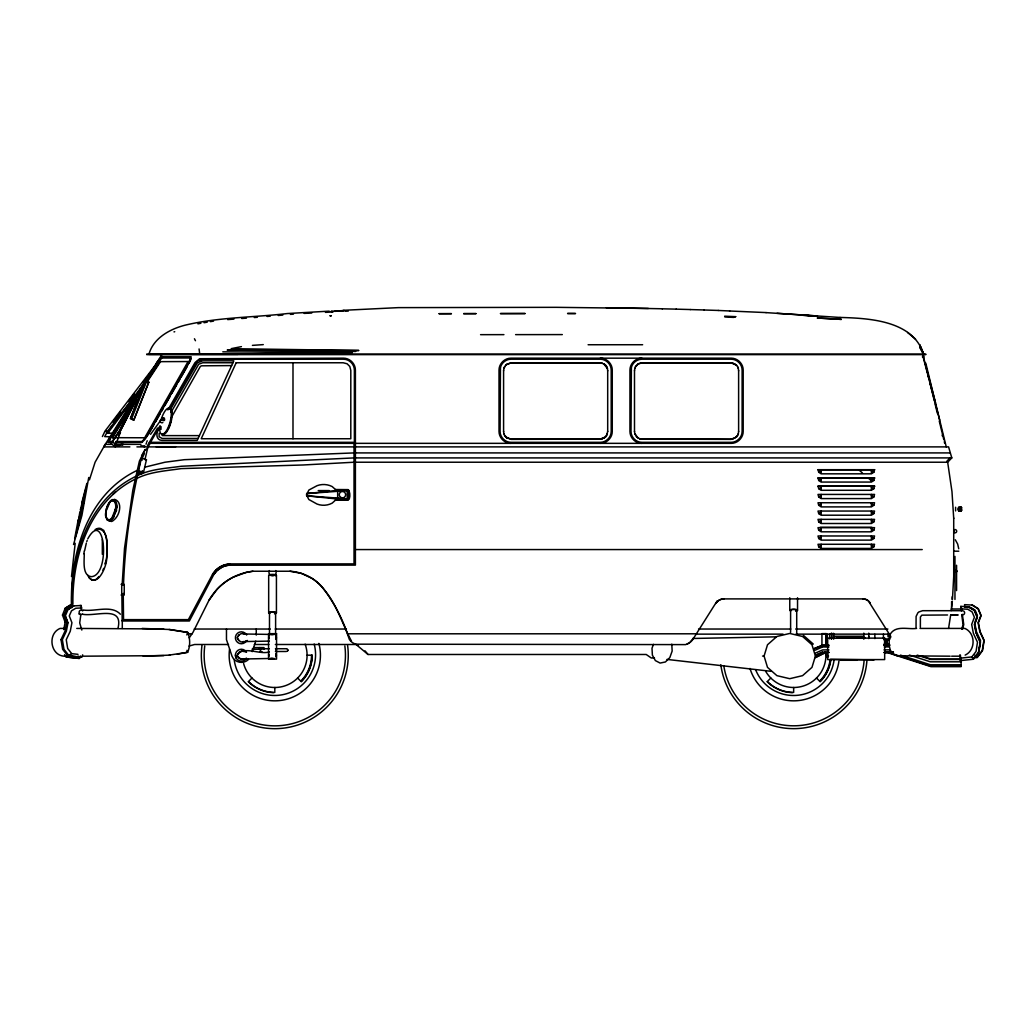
<?xml version="1.0" encoding="UTF-8"?>
<svg xmlns="http://www.w3.org/2000/svg" width="1036" height="1036" viewBox="0 0 1036 1036"><rect width="100%" height="100%" fill="white"/><g stroke="black" fill="none" stroke-linecap="round" stroke-linejoin="round"><path stroke-width="1.5" d="M354.027 443.343L354.027 563.895L230.173 563.895L224.929 564.814A22.08 22.028 78.8 0 0 212.522 574.384L188.371 619.632L123.543 619.632L123.245 593.395M868.738 636.104L868.738 638.474L868.738 633.138M953.716 518.427L951.98 491.66L947.668 462.224L951.812 457.912L948.575 446.892L148.096 446.892L146.607 449.585M954.959 570.007L954.959 571.289L957.277 571.289M121.872 594.055L122.183 620.991L189.381 620.991L213.908 574.384L216.99 570.629L222.339 566.99A20.176 20.124 78.6 0 1 228.555 565.229L355.4 565.112L355.4 370.098C355.439 363.714 349.857 358.132 343.473 358.171L199.637 358.715L194.988 362.639L167.897 409.945M951.592 607.303L951.618 601.527M112.782 441.53L109.324 441.323L110.839 437.244L144.328 384.032M874.552 469.722L873.84 472.235L871.393 473.828L821.159 473.828L818.725 472.235L818 469.722L874.552 469.722L818 469.722M874.552 486.169L873.84 488.694L871.393 490.287L821.159 490.287L818.725 488.694L818 486.169L874.552 486.169L818 486.169M874.552 477.946L873.84 480.471L871.393 482.064L821.159 482.064L818.725 480.471L818 477.946L874.552 477.946L818 477.946M71.562 605.348C69.749 554.221 87.503 493.822 137.192 470.396M71.782 607.769C70.034 557.705 87.62 499.715 135.794 476.379M72.908 604.351C72.054 556.578 89.666 501.644 135.198 479.163M122.106 585.262L124.514 548.316L132.828 490.157L139.407 461.098L145.325 449.326L141.569 455.71M123.478 585.262C124.98 543.835 130.821 502.512 140.507 462.224M817.417 315.954L777.039 313.299M335.547 499.844L348.472 499.481L348.549 490.041L335.806 489.821L332.167 486.557A18.687 18.506 0 0 0 317.081 485.677L308.909 490.028L306.669 494.444A9.479 9.466 -81.3 0 0 306.669 495.26L308.832 499.507L317.068 504.066A18.285 18.285 0 0 0 332.167 503.146L335.547 500.077L335.806 498.225M952.447 599.443L953.716 576.56L953.716 518.052M306.656 493.589L306.63 494.198A10.528 8.34 90 0 0 306.63 494.936A14.97 11.888 -90 0 0 306.656 495.817L336.104 498.873L348.355 498.873L348.355 490.533L336.104 490.533L306.669 493.589L348.355 490.533M84.253 553.975C84.343 560.644 82.064 575.744 91.336 576.676C110.697 575.433 105.128 507.044 87.749 538.914M186.856 634.951L187.697 632.348A26.094 26.004 -90 0 1 187.697 652.279L169.205 655.115M81.948 502.188L86.869 483.359M71.497 576.56L75.175 543.265M308.87 493.537L308.948 492.877M83.903 553.794L84.24 551.022M105.84 511.473L105.711 512.988A9.7 3.755 -78.4 0 0 105.737 516.731M950.621 615.242L948.562 628.425M951.19 610.605L952.33 601.333M503.587 370.823L503.872 368.298M607.692 431.313L606.643 435.664L603.936 438.37M634.498 370.823L634.796 368.298M738.318 433.838L738.616 431.313M80.821 614.84L79.707 622.921L81.831 630.056M81.533 609.712L81.248 605.529L79.914 605.529M961.848 509.077L961.201 511.02L958.598 510.916L958.585 507.251L960.566 506.837C963.597 508.508 958.676 507.316 958.248 508.546C956.863 511.292 963.13 509.621 960.566 511.331M84.602 550.776L86.325 543.149M979.085 649.766L980.535 640.546L976.43 631.636L974.721 622.74M268.687 636.933L268.687 638.655M268.687 654.338L268.687 656.06M976.637 634.55L980.147 642.19L978.476 652.33L973.218 659.22L978.787 652.33L980.457 642.19L976.365 633.281L974.656 624.384L977.414 617.288L974.591 610.437L968.699 606.785L960.838 606.371L961.201 610.774M972.118 605.076L978.01 608.728L980.846 615.565L978.075 622.675L979.784 631.571L983.889 640.468L982.219 650.608L976.948 657.51L974.915 655.205M975.264 621.315L977.44 615.578L975.174 610.217L970.823 607.51L964.684 607.2L964.581 604.661L972.428 605.076L978.321 608.728L981.157 615.565L978.385 622.675L980.108 631.571L984.2 640.468L982.529 650.608L977.272 657.51L973.762 657.86M78.244 519.632L74.644 538.681M105.879 511.603L106.125 510.204M106.462 517.728L107.446 519.321M63.766 629.577L65.138 622.17L62.484 615.073L65.203 608.223L70.862 604.571M81.248 605.529L72.533 605.918L66.757 609.401L63.986 615.915L66.692 622.688L65.022 631.157L61.007 639.626L62.639 649.287L67.793 655.866L81.637 657.187L82.686 654.83M73.867 605.918L68.091 609.401L65.32 615.915L68.026 622.688L66.356 631.157L62.341 639.626L63.973 649.287L69.127 655.866L81.637 657.187M105.698 512.703A8.741 3.393 -78.4 0 0 105.711 516.096L107.135 520.111L109.712 520.836A13.636 5.944 -79.6 0 0 111.914 519.489L113.468 517.534L114.4 513.066M114.983 510.204C116.33 507.64 117.366 500.077 112.497 500.44M105.245 563.584L105.957 560.502M116.641 510.204L112.497 518.026A12.523 5.465 -79.6 0 1 109.816 519.981L108.068 519.787M106.073 510.204L106.863 507.433M106.501 510.204L109.79 502.395A12.574 5.426 -78.3 0 1 112.497 500.44L114.685 501.838L115.566 504.325A8.547 3.717 -78.5 0 1 115.566 508.948L111.94 517.87A12.264 5.348 -79.6 0 1 109.311 519.787L107.511 519.541M141.634 473.815C135.884 471.911 144.289 476.43 142.372 470.655M144.949 459.634L147.915 447.021M105.193 564.283L105.97 561.046M961.758 629.137L963.053 624.643L961.913 616.148M962.444 629.137L963.752 624.643L962.366 614.322M106.371 508.948L107.33 506.112M287.179 651.307L287.943 650.116L287.179 648.912M287.749 650.802L287.943 650.116M764.076 656.073L767.508 644.755L776.909 636.48L789.743 633.449L802.576 636.48L811.965 644.755L815.41 656.073L811.965 667.378L802.576 675.653L789.743 678.697L776.909 675.653L767.508 667.378L764.076 656.073L762.535 656.073M146.063 444.159L146.413 443.007M89.433 479.875L95.092 462.224L105.232 444.353M252.24 651.644L255.762 641.142M64.53 654.713L66.213 657.005L78.49 658.404L79.5 658.404L80.342 655.93M86.778 541.621L87.179 540.468M653.418 644.353L652.007 648.264L652.382 655.153L655.348 660.579L660.113 663.066L665.423 661.965L669.826 657.562L672.157 651.048L671.794 644.159M159.155 433.333L159.104 436.778L162.121 438.448L198.109 438.448M161.745 434.511L162.367 435.612L199.417 435.612M191.284 358.534L189.251 362.937M115.838 444.522L120.422 432.193L119.153 431.403L110.904 443.356L114.206 446.089L115.838 444.522L112.497 441.828L119.153 431.403M146.801 441.88L147.216 440.766M958.598 510.165L958.792 508.145M148.951 354.118C153.522 338.086 169.736 329.124 184.939 325.226C218.466 317.12 253.16 317.547 287.283 313.558L329.228 311.137M976.054 633.281L974.345 624.384L977.103 617.288L974.267 610.437L968.388 606.785M118.907 432.206L135.794 398.977L135.302 402.059L119.49 432.569L118.907 432.206L120.759 428.282L135.794 398.977M119.49 432.569L136.376 399.339M134.486 399.326L136.441 395.92L139.135 397.591L138.164 400.064L137.192 400.997L134.486 399.326L136.441 395.92M139.07 396.62L145.882 380.082L148.808 382.154L133.683 420.266L130.445 418.518L137.348 400.997M130.445 418.518L145.882 380.082M148.808 382.154L133.851 420.111L130.937 418.039M886.479 644.224L887.347 642.035L886.479 639.834M140.767 461.098L144.38 453.638M503.872 368.427L504.636 366.472M503.872 368.57L505.814 364.931L511.253 362.755L602.188 363.17L511.253 363.027M607.394 433.553L605.464 437.062M634.796 368.57L635.56 366.472M737.567 435.664L738.318 433.553M114.206 446.089L116.032 441.699M118.454 435.832L120.422 432.193M107.148 506.513L107.848 504.856M102.914 570.163L103.691 568.388M188.358 363.027L188.604 361.538L159.79 361.655L146.931 381.429M107.627 505.374L110.399 500.932A13.675 5.905 -78.4 0 1 112.613 499.585L115.151 500.31L116.641 503.69A9.505 4.131 -78.5 0 1 116.641 508.805L113.468 517.534M351.463 641.051C342.385 624.384 337.089 605.037 324.475 590.054A46.374 46.257 0 0 0 311.836 578.282L301.372 573.387L290.015 571.237L252.939 571.237L246.205 572.416L233.385 577.091A58.663 58.43 43.2 0 0 217.055 589.316L208.974 600.297L192.955 632.4L189.238 637.852M276.016 639.445L276.016 636.13M276.016 656.863L276.016 653.535M237.93 636.635C239.238 633.151 244.185 632.413 246.905 634.654M237.93 654.053L239.329 652.058L241.725 650.919M67.379 654.7L66.213 657.005L79.5 658.404M159.738 428.373C155.814 431.805 155.439 440.145 161.953 440.378L197.216 440.378L233.825 360.826L202.68 360.826L197.462 362.73L170.668 409.052M171.082 412.263L198.718 364.206L202.758 362.755L232.932 362.755M171.29 417.65L200.142 366.796A2.991 2.72 -36.8 0 1 201.541 365.812L231.637 365.591M148.031 433.553L167.184 400.09M168.777 397.293L187.93 363.83M148.2 434.68L153.716 425.032M155.296 422.274L160.036 413.986M161.616 411.227L163.196 408.469M164.776 405.711L170.305 396.05M171.885 393.291L176.612 385.016M178.192 382.258L179.772 379.5M181.352 376.741L186.881 367.081M144.172 446.892L144.742 445.894L141.22 445.92L140.65 444.353L116.589 444.353M147.436 445.713L157.55 428.036M160.088 425.666L150.544 442.32L354.377 442.32L354.377 370.163C354.429 364.284 349.287 359.129 343.408 359.194L202.732 359.194L198.744 360.256A6.915 5.983 -48.5 0 0 195.843 363.183L169.619 409M148.096 446.892L150.116 443.343M108.145 504.325L109.298 502.551A12.315 5.322 -78.4 0 1 111.94 500.634L112.574 500.543M873.84 496.982L874.552 494.431L818 494.431L818.725 496.982L821.159 498.588L871.393 498.588L873.84 496.982L871.393 495.325M873.84 505.283L874.552 502.745L818 502.745L818.725 505.283L821.159 506.902L871.393 506.902L873.84 505.283L871.393 503.625M873.84 513.597L874.552 511.046L818 511.046L818.725 513.597L821.159 515.203L871.393 515.203L873.84 513.597L871.393 511.939M873.84 521.898L874.552 519.36L818 519.36L818.725 521.898L821.159 523.504L871.393 523.504L873.84 521.898L871.393 520.24M873.84 530.212L874.552 527.661L818 527.661L818.725 530.212L821.159 531.818L871.393 531.818L873.84 530.212L871.393 528.554M873.84 538.513L874.552 535.975L818 535.975L818.725 538.513L821.159 540.119L871.393 540.119L873.84 538.513L871.393 536.855M873.84 546.827L874.552 544.276L818 544.276L818.725 546.827L821.159 548.433L871.393 548.433L873.84 546.827L871.393 545.169M690.209 641.983L693.719 638.034L717.249 600.776M110.787 435.755L107.951 442.32L112.976 442.54M146.439 436.337L145.208 437.775L111.875 437.671L135.017 400.336M162.238 354.118L103.639 446.892L129.876 446.892M144.341 383.605L111.461 435.755L108.948 440.559L108.961 442.54M146.024 380.924L156.967 363.571A9.816 2.098 -57.8 0 1 160.502 358.767L163.002 356.772M146.05 381.313L158.223 362.082L161.849 358.003L190.741 357.977L188.863 363.131L147.086 436.13A6.747 1.541 -58.7 0 1 144.47 439.911L142.502 441.53L115.915 441.53M136.726 397.63L143.538 386.829M135.535 400.336L112.535 437.775M137.231 397.63L143.188 388.189M147.449 381.429L160.593 361.538M107.705 431.792L107.058 433.113L108.974 433.255M98.783 576.56L98.588 576.871A29.902 11.966 89.7 0 1 94.444 580.108L91.945 580.134L89.238 577.868M212.522 574.384L215.838 570.214M150.57 434.317L160.049 421.263M105.607 431.611L106.164 430.834M715.656 603.483L717.857 601.035A9.868 9.842 0 0 1 723.996 598.899L862.82 598.899A8.767 8.741 0 0 1 868.336 600.854L890.805 636.505M112.95 421.95L120.694 411.81M128.438 401.657L134.24 394.043M142.955 382.634L150.699 372.481M147.591 378.93L107.627 431.3L104.701 436.596L109.699 436.778M108.262 431.028L116.977 419.606M118.907 417.068L136.338 394.237M140.715 389.199L107.705 433.255M635.56 366.602L638.254 363.765L642.178 362.755M635.56 366.757L638.254 363.895L642.178 362.885L730.95 362.755L736.389 365.06M736.389 437.205L737.567 435.508L734.861 438.086L730.95 439.238L640.002 438.811M959.699 655.05L960.45 660.618L960.709 658.145L971.872 656.915L976.042 651.476L977.492 642.255L973.387 633.359L971.677 624.462L974.397 617.288L972.131 611.939L967.779 609.233L961.641 608.909L960.838 606.371M157.848 361.914L105.024 431.067L102.409 436.545M159.829 358.767L156.281 363.571A9.816 2.098 -57.8 0 1 159.829 358.767L162.315 356.772L191.129 356.772M917.974 612.626L916.096 616.459L916.044 627.337M73.543 544.509L81.922 515.384L88.733 477.518M946.93 461.137L950.038 457.912M122.624 444.936L123.193 444.353L114.867 446.645L117.599 445.338M251.968 678.036L248.472 681.52A37.231 37.231 0 0 0 274.799 692.424L274.799 687.49M770.823 678.036L767.326 681.52A37.231 37.231 0 0 0 793.654 692.424L793.654 687.49M131.468 419.153L146.918 380.73L146.426 381.196L148.64 382.31M113.066 494.146L115.669 491.66M95.053 529.642C106.061 522.636 107.822 544.146 107.084 550.906A23.077 10.956 -85.8 0 1 106.216 559.854M77.998 654.338L71.743 653.664L67.793 655.866M238.85 635.094L237.089 637.787L238.85 640.481M144.872 467.158L164.97 462.224L184.434 459.686L354.027 452.913M505.814 365.203L507.342 363.895M605.464 436.92L600.025 439.238L511.253 439.096L507.329 438.086L504.636 435.379L507.342 438.37M736.389 437.062L730.95 439.381L640.002 439.096M818.725 496.982L821.159 495.325M818.725 505.283L821.159 503.625M818.725 513.597L821.159 511.939M818.725 521.898L821.159 520.24M818.725 530.212L821.159 528.554M818.725 538.513L821.159 536.855M818.725 546.827L821.159 545.169M918.621 612.056L922.623 610.696L962.185 610.696A2.163 2.163 0 0 1 962.755 610.696M965.151 655.102C975.86 650.142 975.679 633.164 964.879 628.425L920.033 628.425M67.133 609.712L71.316 607.005M71.86 604.571L65.203 608.223M246.905 640.921C244.185 643.162 239.238 642.424 237.93 638.94M960.748 510.631L958.391 510.023M290.015 571.237A46.335 46.322 0 0 1 324.475 590.054A168.635 166.692 -28.2 0 1 345.079 627.246L349.313 639.329A16.615 13.429 -46.4 0 0 355.892 644.172L685.638 644.612L688.914 643.175A20.849 16.498 50.8 0 0 693.719 638.034M815.462 657.666L825.42 652.602M96.736 529.15C109.868 527.492 107.135 550.155 106.708 558.689C106.63 566.135 97.889 587.943 88.746 577.246M822.351 652.071L815.798 655.374L822.584 652.602L828.917 652.602M818.725 472.235L821.159 471.043M818.725 480.471L821.159 479.267M818.725 488.694L821.159 487.49M815.708 657.225L825.796 652.266M246.128 641.09L247.384 640.481M137.309 475.692C150.867 468.881 166.472 468.453 181.222 466.265L354.027 457.912M814.918 653.34L822.636 649.922L828.968 649.922M136.7 478.49C150.466 471.652 166.187 470.888 181.171 468.609L303.147 464.983L354.027 462.224M687.257 643.9L688.914 643.175M816.135 655.115L822.623 652.266L828.955 652.266M814.659 650.375L822.61 646.956L828.942 646.956M507.342 364.037L511.253 362.885M603.936 438.086L600.025 439.096M814.205 648.523L822.558 645.104L828.891 645.104M144.703 437.775L188.086 361.538M141.22 442.54L146.724 436.065L188.565 362.937L190.598 358.534L190.443 356.772M142.476 442.32L116.123 442.54M813.83 648.873L822.519 645.454L828.852 645.454M189.031 646.063L194.6 644.496L228.516 644.496M199.896 361.305L201.269 360.942M958.598 507.498L961.123 507.744L958.391 508.145M246.128 658.507C243.02 659.582 237.814 659.064 237.089 655.192C243.292 645.311 259.829 655.153 269.386 651.89M118.687 445.014L121.73 444.353M840.002 317.456L840.067 317.443C868.997 318.233 913.143 320.422 923.555 354.118L919.838 347.63M958.598 508.171L959.453 507.964M197.915 323.854L200.893 323.245M241.44 346.62L231.196 348.653L358.87 350.492L227.182 350.103L355.711 351.45M177.376 654.208L187.697 652.279M947.526 614.983L921.807 615.164L920.395 617.016L920.369 627.337M173.996 331.87L174.734 331.727M204.053 322.714L207.213 322.183M210.373 321.652L213.533 321.121M641.867 358.171C635.482 358.132 629.901 363.714 629.94 370.098L629.94 431.429C629.901 437.801 635.482 443.395 641.867 443.343M602.188 439.096L511.253 439.381L505.814 437.062M600.336 443.343C606.72 443.395 612.302 437.801 612.263 431.429L612.263 370.098C612.302 363.714 606.72 358.132 600.336 358.171M730.95 439.096L733.112 438.811M958.598 508.003L961.434 507.536L960.566 506.837M271.51 634.576L273.582 634.576M243.123 659.013L273.582 658.404M960.45 660.618L973.529 659.22L971.872 656.915M278.231 315.488L282.802 315.074M267.055 316.459L270.266 316.187M169.813 655.115L143.188 656.189M343.045 310.334L398.342 307.627L556.267 307.329L648.355 308.456M606.371 307.731L620.37 307.938M227.674 319.593L233.929 319.114M241.751 318.505L246.451 318.143M254.273 317.547L257.407 317.301M290.417 314.374L293.46 314.154M252.421 345.376L263.274 344.612M345.247 311.266L348.303 311.072M331.131 311.279L344.366 310.515M334.667 311.344L343.848 310.813M872.752 659.971L874.034 659.893L830.483 659.297M325.446 312.367L331.546 312.043M81.766 607.938L75.757 608.249L71.497 610.826L69.282 615.928L71.937 622.753L70.267 631.222L66.252 639.704L67.664 648.484L71.743 653.664M163.714 655.646L83.307 656.189M304.118 313.39L311.745 313.04M83.217 610.01C95.04 611.952 111.279 604.597 120.422 614.231M82.906 614.322C96.193 616.64 123.724 605.05 117.962 628.425M243.123 641.608L269.386 641.09M692.618 638.474L776.016 636.842M884.122 645.428L888.448 645.363M884.355 646.93L889.095 646.865M884.096 649.896L889.289 649.831M884.394 652.24L889.212 652.175A37.969 16.343 0 0 0 893.149 651.877M220.215 354.118L352.253 352.603L222.792 351.839M272.546 634.459L243.123 633.967M480.562 334.667L503.923 334.641M515.604 334.628L562.315 334.589M642.631 344.729L588.111 344.742M146.711 354.118L925.808 354.118M148.757 354.364L237.995 354.364M146.711 354.623L925.808 354.623M923.827 355.167L922.662 355.167L939.717 420.15M922.364 356.837L923.18 356.837M924.241 356.837L923.413 356.837L935.495 402.9M642.178 363.027L730.95 363.027M108.469 433.203L113.688 433.255M148.783 443.343L731.261 443.343C737.645 443.395 743.226 437.801 743.188 431.429L743.188 370.098C743.226 363.714 737.645 358.132 731.261 358.171L510.942 358.171C504.558 358.132 498.976 363.714 499.015 370.098L499.015 431.429C498.976 437.801 504.558 443.395 510.942 443.343M105.361 444.353L111.784 444.353M156.022 446.71L175.796 446.71M136.933 446.892L146.775 446.892M355.4 452.913L950.336 452.913M355.4 457.912L951.812 457.912M355.4 462.224L947.668 462.224M335.547 489.523L348.174 489.614C350.181 491.401 350.686 498.614 348.2 500.077L335.547 500.077M318.207 490.585L329.202 490.585M306.656 495.817L348.355 498.873M80.264 510.023L86.273 487.283L77.972 523.4L79.889 511.784M820.253 527.298L871.859 527.298M954.622 532.789L955.464 532.789A1.632 1.632 0 0 0 956.629 530.795A1.632 1.632 0 0 0 954.622 529.642M355.4 549.572L922.221 549.572M953.716 551.191L958.792 551.191M954.959 571.432L957.277 571.432M121.082 584.343L124.242 584.343L124.242 595.053L121.082 595.053M951.268 608.987L960.048 608.987M66.757 609.401L68.091 609.401M950.724 614.983L957.588 614.983M62.484 615.073L63.481 615.073M951.152 614.983L958.119 614.983M63.986 615.915L65.32 615.915M65.138 622.17L66.136 622.17M66.692 622.688L68.026 622.688M65.747 628.425L60.101 628.425C47.099 633.747 50.44 655.943 64.659 656.189M76.781 628.425L163.714 628.981M916.588 628.425C908.119 629.642 896.101 625.084 890.455 633.838L889.186 639.095L889.186 645.532L890.455 650.776L893.744 654.389L897.085 655.775L950.154 656.189M194.224 629.033L270.305 629.033M275.162 629.033L346.425 629.033M698.549 629.033L790.805 629.033M795.661 629.033L887.878 629.033M826.327 633.631L821.937 633.631L821.937 646.71M830.717 633.631L833.656 633.631M187.516 633.799L192.152 633.799M347.513 633.799L696.412 633.799M695.803 634.136L783.035 634.136M795.959 634.136L888.02 634.136L890.688 637.593M833.656 636.259L863.804 636.259M890.053 636.764L888.02 636.764L888.02 634.136M836.389 638.008L865.371 638.008M884.355 638.927L890.118 638.927M61.007 639.626L62.341 639.626M883.825 639.834L889.38 639.834M884.472 642.035L887.347 642.035M883.825 644.224L889.38 644.224M254.351 644.496L268.881 644.496M275.343 644.496L356.099 644.496L358.482 645.583M884.355 645.13L890.118 645.13M253.535 647.578L263.999 647.578L263.999 649.235M269.373 648.73L261.616 648.73A1.386 1.347 -90 0 0 260.269 650.116A1.386 1.347 -90 0 0 261.616 651.489M275.421 648.73L286.428 648.73M252.007 649.235L261.81 649.235M275.421 651.489L286.415 651.489M259.816 651.786L261.81 651.786M884.679 652.266L887.865 652.266L931.351 666.277L961.097 666.277M884.174 652.602L887.347 652.602L930.846 666.627L961.097 666.627L961.097 659.764M356.099 644.496L368.013 654.48L646.205 654.48L651.268 657.977L654.48 657.977M307.083 655.192L312.03 655.192A37.231 37.231 0 0 1 301.126 681.52L297.63 678.036M70.396 656.189L72.365 656.189M815.41 656.073L816.951 656.073M951.657 656.189L959.375 656.189M961.097 659.116L931.209 659.116L920.706 655.736M961.097 659.466L930.704 659.466L917.197 655.115M840.377 660.269L857.07 660.269M961.097 661.81L930.38 661.81L909.375 655.037M961.097 664.775L930.432 664.775L900.439 655.102M145.662 459.88L146.426 459.88M138.151 470.875L143.551 472.144M620.137 307.964L662.354 308.78M142.178 628.425L169.813 629.512L187.697 632.348M662.159 308.806L676.353 309.142M676.158 309.155L690.339 309.544M690.157 309.557L704.338 309.971M704.169 309.997L718.324 310.45M729.564 310.994L766.096 312.587M718.168 310.463L729.707 310.968M765.98 312.613L840.092 317.469M243.123 651.385L246.128 651.89M958.792 510.023L961.758 510.424L958.598 510.67L959.919 511.02L959.284 509.077M271.51 658.404L272.546 658.52M169.01 629.512L187.127 632.348M666.964 659.414L771.198 671.328M730.95 362.885L734.861 363.895M600.025 362.755L603.936 363.895M141.479 472.131L143.512 472.338L146.477 459.699L143.11 458.637L141.077 458.43L137.788 472.468L139.122 472.779L140.028 471.794M67.21 610.295L65.864 609.867A390.701 5.4 0 0 1 68.285 609.246M65.294 613.325L64.154 612.69A394.418 5.452 0 0 1 65.009 612.483M140.702 460.023L142.036 460.334M241.725 659.479L239.329 658.339L237.93 656.345M733.112 363.312L736.389 365.203M640.002 438.94L636.739 436.92M871.393 471.043L873.84 472.235M871.393 479.267L873.84 480.471M871.393 487.49L873.84 488.694M135.47 398.394L138.164 400.064M118.402 432.116L119.671 432.906M603.936 363.765L605.464 365.06M603.936 364.037L607.394 368.57M638.254 438.37L634.796 433.553M107.964 519.735L105.879 517.042M108.806 520.72L111.487 521.484A14.206 6.19 -79.6 0 0 113.779 520.072C119.787 515.539 123.103 501.929 114.517 499.352A14.245 6.151 -78.4 0 0 112.976 500.103M907.601 332.504L915.565 339.148M858.792 469.826L862.457 473.012M868.569 478.308L871.004 480.432M803.34 635.301L813.299 644.081M816.485 678.036L819.981 681.52A37.231 37.231 0 0 0 830.574 660.061M365.035 650.854L368.013 654.48M736.389 364.931L737.567 366.757M605.464 364.931L606.643 366.602M636.739 437.205L634.796 433.695M961.486 507.536L961.68 507.964M955.309 539.782L957.652 544.029L958.74 548.756M195.454 340.727L194.431 338.746M107.899 519.386L108.275 520.085M335.703 489.614L335.806 491.193M919.8 346.684L923.555 354.118L919.67 344.716M919.774 345.817L923.555 354.118L919.696 344.897M919.748 345.441L923.555 354.118M737.567 366.472L738.318 368.57M606.643 366.472L607.394 368.427M503.872 433.553L504.636 435.664M236.195 658.184L235.405 655.192M87.918 575.343L88.423 576.56M65.488 616.511L67.042 620.81M116.2 504.234L116.796 506.436A7.563 4.753 -78.5 0 1 116.887 507.653M925.77 363.118L946.256 446.892M925.653 365.449L926.08 367.145M926.585 369.217L927.22 371.807M927.855 374.397L929.046 379.267M929.745 382.167L934.355 400.984M935.094 404.053L937.347 413.273M939.251 421.03L941.905 431.908M942.164 432.97L942.877 435.871M943.187 437.127L943.809 439.704M944.301 441.712L944.702 443.343M942.177 435.25L942.359 436.001M199.067 348.951L199.741 354.118M187.257 652.279L186.972 650.323M78.114 655.93L78.49 658.404M961.641 608.909L961.887 610.696M738.318 368.298L738.616 370.823M634.498 431.313L634.796 433.838M607.394 368.298L607.692 370.823M503.587 431.313L503.872 433.838M308.948 496.542L308.87 495.868M960.385 655.05L960.709 658.145M106.721 553.25L106.721 554.04M956.578 565.255L956.578 590.598M955.606 507.251L955.606 510.916M954.959 556.41L954.959 599.443M954.182 530.29L954.182 532.141M952.175 596.788L952.175 599.443M890.455 650.116L890.455 650.776M883.423 634.252L883.423 638.577M874.863 634.252L874.863 638.577M871.393 470.163L871.393 473.167M871.393 478.386L871.393 481.39M871.393 486.609L871.393 489.614M871.393 494.431L871.393 497.668M871.393 502.745L871.393 505.969M871.393 511.046L871.393 514.283M871.393 519.36L871.393 522.584M871.393 527.661L871.393 530.898M871.393 535.975L871.393 539.199M871.393 544.276L871.393 547.513M863.804 633.138L863.804 639.199M833.656 633.372L833.656 639.199M831.766 633.864L831.766 638.435M831.468 633.19L831.468 639.341M829.603 634.252L829.603 638.836M827.246 634.239L827.246 646.27M826.08 634.265L826.08 645.363M825.783 633.592L825.783 646.386M821.159 470.163L821.159 473.167M821.159 478.386L821.159 481.39M821.159 486.609L821.159 489.614M821.159 494.431L821.159 497.668M821.159 502.745L821.159 505.969M821.159 511.046L821.159 514.283M821.159 519.36L821.159 522.584M821.159 527.661L821.159 530.898M821.159 535.975L821.159 539.199M821.159 544.276L821.159 547.513M797.539 597.772L797.539 610.282M796.71 610.282L796.71 633.967M790.597 610.282L790.597 632.387M789.769 597.772L789.769 610.282M738.616 370.538L738.616 431.585M634.498 370.538L634.498 431.585M607.692 370.538L607.692 431.585M503.587 370.538L503.587 431.585M347.215 490.935L347.215 498.471M337.671 490.935L337.671 498.471M292.994 362.768L292.994 438.746M276.431 575.407L276.431 612.949M275.615 612.949L275.615 635.055M269.489 612.949L269.489 635.055M268.674 612.949L268.674 575.407A3.885 1.01 0 0 1 273.556 574.436A3.885 1.01 0 0 1 275.913 575.912M259.609 647.578L259.609 649.235M256.255 629.033L256.255 635.094M226.47 629.033L226.47 639.639L231.999 656.151A10.14 10.14 0 0 0 248.536 659.427M122.287 620.24L122.287 628.425M121.73 584.343L121.73 595.053M103.691 530.251L103.691 531.39M102.331 539.562L102.331 554.312M825.822 652.395A32.284 32.284 0 0 1 765.695 671.341M834.084 659.958A40.844 40.844 0 0 1 755.84 670.253M830.069 659.997A36.726 36.726 0 0 1 819.631 681.17M830.794 660.087A37.451 37.451 0 0 1 820.136 681.688M792.436 692.631A37.451 37.451 0 0 1 767.171 681.688M838.914 661.149A45.649 45.649 0 0 1 749.973 668.44M866.964 659.997A73.465 73.465 0 0 1 720.823 664.788M864.153 659.815A70.655 70.655 0 0 1 723.827 665.941M305.141 644.159A32.284 32.284 0 0 1 284.499 686A32.284 32.284 0 0 1 243.602 663.558M314.18 644.055A40.844 40.844 0 0 1 282.686 694.69A40.844 40.844 0 0 1 234.227 659.958M311.525 655.192A36.726 36.726 0 0 1 300.764 681.17M312.25 655.192A37.451 37.451 0 0 1 301.282 681.688M273.569 692.631A37.451 37.451 0 0 1 248.316 681.688M318.881 643.382A45.649 45.649 0 0 1 277.777 700.737A45.649 45.649 0 0 1 229.539 649.235M347.63 645.609A73.465 73.465 0 0 1 274.799 728.671A73.465 73.465 0 0 1 201.955 645.609M344.846 645.972A70.655 70.655 0 0 1 274.799 725.847A70.655 70.655 0 0 1 204.752 645.972M213.908 574.384A20.111 20.072 78.5 0 1 216.99 570.629A19.71 19.231 -35.9 0 1 230.173 565.125M716.653 602.162A9.881 9.881 0 0 1 723.996 598.899M208.974 600.297A58.353 58.223 56.5 0 1 252.939 571.237M862.82 598.899A8.793 8.78 -61.1 0 1 870.305 603.082M164.413 418.958A1.671 1.153 36 0 1 163.662 420.577A1.671 1.153 36 0 1 161.642 419.023A1.671 1.153 36 0 1 163.079 417.948M162.846 422.429A1.671 1.153 36 0 1 160.476 422.028A1.671 1.153 36 0 1 160.735 420.098M171.471 411.421A12.717 4.312 -74.1 0 1 171.743 416.291M171.316 419.36A12.717 4.312 -74.1 0 1 170.564 422.558M170.254 423.62A12.717 4.312 -74.1 0 1 168.285 428.528M166.9 430.898A12.717 4.312 -74.1 0 1 162.937 433.708M161.007 429.37A12.717 4.312 -74.1 0 1 161.059 426.664M169.852 409.246A12.717 4.312 -74.1 0 1 170.81 409.945M168.803 408.534A13.598 4.61 -74.1 0 1 170.862 422.636A13.598 4.61 -74.1 0 1 161.668 433.825M161.033 420.072A13.598 4.61 -74.1 0 1 170.5 409.324A13.598 4.61 -74.1 0 1 166.55 430.523A13.598 4.61 -74.1 0 1 159.79 426.767M106.138 516.213A8.923 3.458 -78.4 0 1 106.125 512.755M827.505 657.225A8.974 8.923 0 0 1 825.083 651.774M827.764 657.264A8.625 8.56 0 0 1 825.446 652.02M828.554 656.021A7.537 7.485 0 0 1 826.948 653.444M888.746 645.014A34.162 14.711 0 0 1 884.226 645.117M893.485 652.149A35.379 15.242 0 0 1 884.291 652.628M790.287 610.787A3.885 1.01 0 0 1 791.711 609.401A3.885 1.01 0 0 1 797.021 609.777A3.885 1.01 0 0 1 795.596 611.149M791.012 610.67A3.056 0.79 0 0 1 793.654 609.479A3.056 0.79 0 0 1 796.308 610.67M268.868 638.772A3.82 3.82 0 0 1 268.868 636.803M270.642 634.485A3.82 3.82 0 0 1 274.462 634.485M276.236 636.803A3.82 3.82 0 0 1 276.236 638.772M246.529 640.766A5.957 5.957 0 0 1 237.529 642.359A5.957 5.957 0 0 1 237.529 633.216A5.957 5.957 0 0 1 246.529 634.809M274.462 658.507A3.82 3.82 0 0 1 270.642 658.507M268.868 656.189A3.82 3.82 0 0 1 268.868 654.208M276.236 654.208A3.82 3.82 0 0 1 276.236 656.189M276.146 649.417A1.386 0.842 90 0 1 276.146 650.802M275.693 570.59A3.626 3.497 0 0 1 272.546 575.848A3.626 3.497 0 0 1 269.412 570.59M269.192 613.454A3.885 1.01 0 0 1 270.616 612.069A3.885 1.01 0 0 1 275.913 612.444A3.885 1.01 0 0 1 274.488 613.817M269.904 613.338A3.056 0.79 0 0 1 272.546 612.146A3.056 0.79 0 0 1 275.2 613.338M246.529 658.184A5.957 5.957 0 0 1 237.529 659.764A5.957 5.957 0 0 1 237.529 650.634A5.957 5.957 0 0 1 246.529 652.214M215.825 570.201A21.601 21.07 -35.9 0 1 230.173 563.908M82.492 613.921A2.163 2.033 86.9 0 1 79.63 613.675A2.163 2.033 86.9 0 1 79.85 610.618A2.163 2.033 86.9 0 1 82.712 610.877M67.055 609.582A397.176 5.439 0 0 1 69.27 609.168M963.791 611.136A2.163 2.163 0 0 1 963.778 614.555M962.742 614.983A2.163 2.163 0 0 1 961.641 614.84M817.404 316.239L799.662 315.061L817.404 316.239M500.453 367.262L500.077 431.365C500.012 437.231 505.141 442.385 511.007 442.32L600.258 442.32C606.138 442.385 611.253 437.231 611.201 431.365L611.201 370.163C611.253 364.284 606.138 359.142 600.258 359.194L511.007 359.194C506.19 359.207 501.735 362.613 500.453 367.262M631.377 367.262L631.002 431.365C630.937 437.231 636.052 442.385 641.931 442.32L731.183 442.32C737.062 442.385 742.177 437.231 742.126 431.365L742.126 370.163C742.177 364.284 737.062 359.142 731.183 359.194L641.931 359.194C637.101 359.207 632.646 362.613 631.377 367.262M83.579 502.68L80.329 518.168A29.176 4.468 -79.3 0 1 77.752 527.855L75.68 536.065L83.579 502.68M115.255 444.12L115.993 443.123L115.255 444.12M162.561 417.819C162.872 421.924 166.692 417.107 162.561 417.819M236.169 362.768L201.217 438.746L350.803 438.746L350.803 370.396L349.779 366.446L347.112 363.778L343.175 362.768L236.169 362.768M735.689 316.653L733.579 317.404L724.915 316.99L724.656 316.2L735.689 316.653M331.611 311.525L332.932 311.81L331.611 311.525M451.385 313.662L439.109 313.688L451.385 313.662M475.938 313.623L463.662 313.636L475.938 313.623M525.058 313.532L500.505 313.571L525.058 313.532M276.547 633.669L268.557 633.669L268.557 659.116L276.547 659.116L276.547 633.669M884.666 638.124L827.673 638.124L827.673 659.582L884.666 659.582L884.666 638.124M575.459 313.519L567.611 313.494L575.459 313.519M331.131 315.825L330.121 315.773L331.131 315.825M841.297 319.399L817.404 318.013L841.297 319.399M79.798 614.439L79.086 613.739A2.914 2.849 -90 0 0 79.409 614.128A2.94 2.862 89.9 0 0 79.798 614.439M340.844 497.474A3.199 3.199 0 0 0 345.648 494.703A3.199 3.199 0 0 0 340.844 491.932A3.199 3.199 0 0 0 340.844 497.474"/></g></svg>
